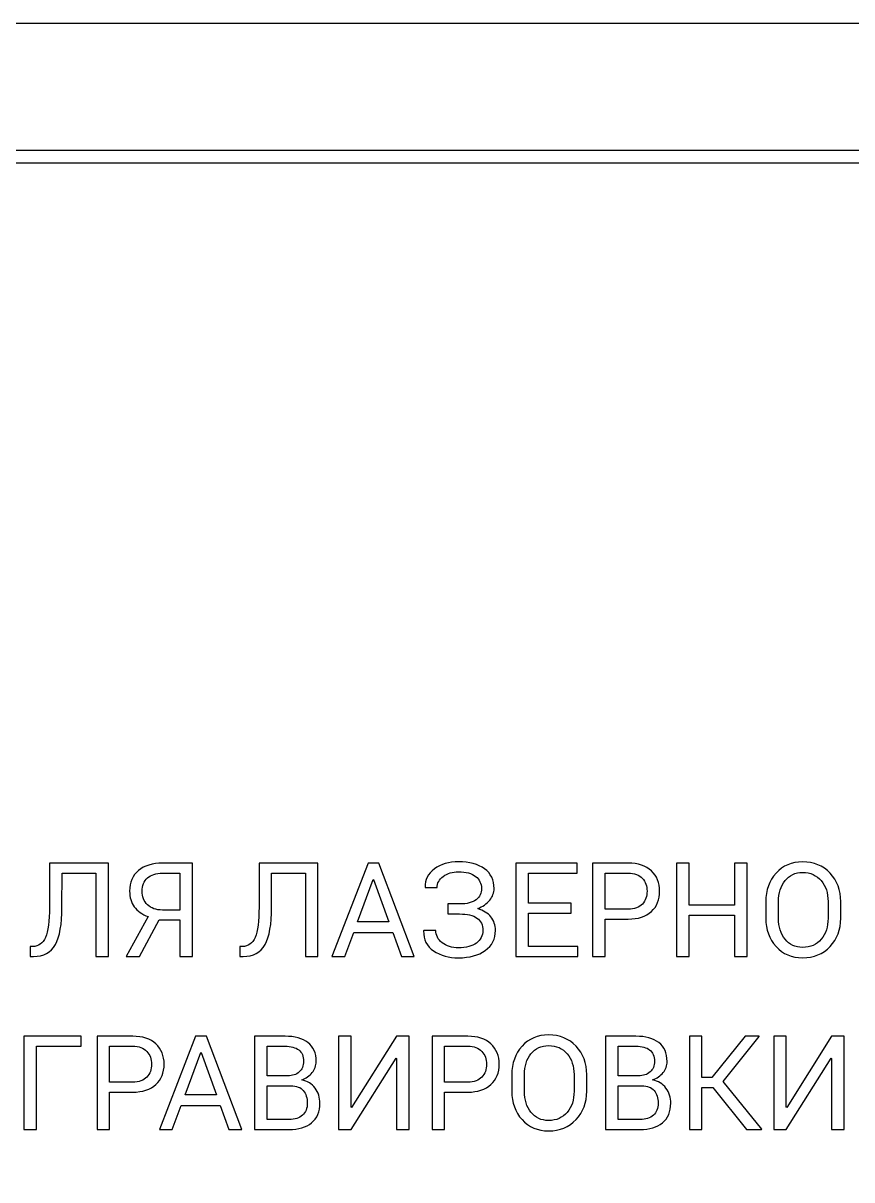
# Model space of a CAD drawing. Header units: centimetres. Extents: x -5.1 to 5.1, y -7 to 7.5.
# Drawn here: x -1.138 to 1.181, y 4.299 to 7.535 of the extents above; entities that cross this region are included whole.
import ezdxf

# ---------------------------------------------------------------- set-up
doc = ezdxf.new("R2010")
doc.units = ezdxf.units.CM
doc.header["$MEASUREMENT"] = 0
doc.layers.add('layer 1', color=7, linetype='Continuous')

msp = doc.modelspace()

# ---------------------------------------------------------------- linework, layer by layer
at = {"layer": 'layer 1', "color": 7}
msp.add_open_spline([(-5.12596, -6.96446), (-5.12596, -6.96446), (5.12594, -6.96446), (5.12594, -6.96446), (5.12594, -6.96446), (5.12594, -6.96446), (5.12594, 7.53467), (5.12594, 7.53467), (5.12594, 7.53467), (5.12594, 7.53467), (-5.12596, 7.53467), (-5.12596, 7.53467), (-5.12596, 7.53467), (-5.12596, 7.53467), (-5.12596, -6.96446), (-5.12596, -6.96446)], degree=3, knots=[0, 0, 0, 0, 0.2, 0.2, 0.2, 0.2, 0.4, 0.4, 0.4, 0.4, 0.6, 0.6, 0.6, 0.6, 1, 1, 1, 1], dxfattribs=at)
at = {"layer": 'layer 1', "color": 17}
for points, knots in [([(-1.52451, 7.1428), (-1.52451, 7.1428), (1.73854, 7.1428), (1.73854, 7.1428), (1.73854, 7.1428), (1.73738, 7.155), (1.73713, 7.16721), (1.73759, 7.17941), (1.73759, 7.17941), (1.73759, 7.17941), (-1.51058, 7.17941), (-1.51058, 7.17941), (-1.51058, 7.17941), (-1.51428, 7.16682), (-1.5189, 7.15458), (-1.52451, 7.1428)], [0, 0, 0, 0, 0.2, 0.2, 0.2, 0.2, 0.4, 0.4, 0.4, 0.4, 0.6, 0.6, 0.6, 0.6, 1, 1, 1, 1]), ([(-0.89969, 5.18517), (-0.89969, 5.18517), (-0.89969, 4.92421), (-0.89969, 4.92421), (-0.89969, 4.92421), (-0.89969, 4.92421), (-0.93498, 4.92421), (-0.93498, 4.92421), (-0.93498, 4.92421), (-0.93498, 4.92421), (-0.93498, 5.15727), (-0.93498, 5.15727), (-0.93498, 5.15727), (-0.93498, 5.15727), (-1.02931, 5.15727), (-1.02931, 5.15727), (-1.02931, 5.15727), (-1.02931, 5.15727), (-1.02943, 5.06215), (-1.02943, 5.06215), (-1.02943, 5.06215), (-1.02943, 5.01438), (-1.03561, 4.97945), (-1.04791, 4.95737), (-1.04791, 4.95737), (-1.0602, 4.93528), (-1.08063, 4.92421), (-1.1092, 4.92421), (-1.1092, 4.92421), (-1.1092, 4.92421), (-1.11868, 4.92421), (-1.11868, 4.92421), (-1.11868, 4.92421), (-1.11868, 4.92421), (-1.11868, 4.9521), (-1.11868, 4.9521), (-1.11868, 4.9521), (-1.11868, 4.9521), (-1.11134, 4.9521), (-1.11134, 4.9521), (-1.11134, 4.9521), (-1.09489, 4.9521), (-1.08296, 4.96061), (-1.07568, 4.97761), (-1.07568, 4.97761), (-1.0684, 4.99462), (-1.06473, 5.02288), (-1.06461, 5.0624), (-1.06461, 5.0624), (-1.06461, 5.0624), (-1.06442, 5.18517), (-1.06442, 5.18517), (-1.06442, 5.18517), (-1.06442, 5.18517), (-0.89969, 5.18517), (-0.89969, 5.18517)], [0, 0, 0, 0, 0.0666667, 0.0666667, 0.0666667, 0.0666667, 0.1333333, 0.1333333, 0.1333333, 0.1333333, 0.2, 0.2, 0.2, 0.2, 0.2666667, 0.2666667, 0.2666667, 0.2666667, 0.3333333, 0.3333333, 0.3333333, 0.3333333, 0.4, 0.4, 0.4, 0.4, 0.4666667, 0.4666667, 0.4666667, 0.4666667, 0.5333333, 0.5333333, 0.5333333, 0.5333333, 0.6, 0.6, 0.6, 0.6, 0.6666667, 0.6666667, 0.6666667, 0.6666667, 0.7333333, 0.7333333, 0.7333333, 0.7333333, 0.8, 0.8, 0.8, 0.8, 0.8666667, 0.8666667, 0.8666667, 0.8666667, 1, 1, 1, 1]), ([(-0.81227, 4.92421), (-0.81227, 4.92421), (-0.84971, 4.92421), (-0.84971, 4.92421), (-0.84971, 4.92421), (-0.84971, 4.92421), (-0.7886, 5.03573), (-0.7886, 5.03573), (-0.7886, 5.03573), (-0.80542, 5.04215), (-0.81827, 5.05139), (-0.82702, 5.06331), (-0.82702, 5.06331), (-0.83582, 5.07524), (-0.84023, 5.08974), (-0.84023, 5.10669), (-0.84023, 5.10669), (-0.84023, 5.13152), (-0.83197, 5.15085), (-0.81558, 5.16455), (-0.81558, 5.16455), (-0.79912, 5.17832), (-0.77655, 5.18517), (-0.74774, 5.18517), (-0.74774, 5.18517), (-0.74774, 5.18517), (-0.66424, 5.18517), (-0.66424, 5.18517), (-0.66424, 5.18517), (-0.66424, 5.18517), (-0.66424, 4.92421), (-0.66424, 4.92421), (-0.66424, 4.92421), (-0.66424, 4.92421), (-0.69953, 4.92421), (-0.69953, 4.92421), (-0.69953, 4.92421), (-0.69953, 4.92421), (-0.69953, 5.02624), (-0.69953, 5.02624), (-0.69953, 5.02624), (-0.69953, 5.02624), (-0.75795, 5.02624), (-0.75795, 5.02624), (-0.75795, 5.02624), (-0.75795, 5.02624), (-0.81227, 4.92421), (-0.81227, 4.92421)], [0, 0, 0, 0, 0.0769231, 0.0769231, 0.0769231, 0.0769231, 0.1538462, 0.1538462, 0.1538462, 0.1538462, 0.2307692, 0.2307692, 0.2307692, 0.2307692, 0.3076923, 0.3076923, 0.3076923, 0.3076923, 0.3846154, 0.3846154, 0.3846154, 0.3846154, 0.4615385, 0.4615385, 0.4615385, 0.4615385, 0.5384615, 0.5384615, 0.5384615, 0.5384615, 0.6153846, 0.6153846, 0.6153846, 0.6153846, 0.6923077, 0.6923077, 0.6923077, 0.6923077, 0.7692308, 0.7692308, 0.7692308, 0.7692308, 0.8461538, 0.8461538, 0.8461538, 0.8461538, 1, 1, 1, 1]), ([(-0.31311, 5.18517), (-0.31311, 5.18517), (-0.31311, 4.92421), (-0.31311, 4.92421), (-0.31311, 4.92421), (-0.31311, 4.92421), (-0.3484, 4.92421), (-0.3484, 4.92421), (-0.3484, 4.92421), (-0.3484, 4.92421), (-0.3484, 5.15727), (-0.3484, 5.15727), (-0.3484, 5.15727), (-0.3484, 5.15727), (-0.44273, 5.15727), (-0.44273, 5.15727), (-0.44273, 5.15727), (-0.44273, 5.15727), (-0.44285, 5.06215), (-0.44285, 5.06215), (-0.44285, 5.06215), (-0.44285, 5.01438), (-0.44903, 4.97945), (-0.46133, 4.95737), (-0.46133, 4.95737), (-0.47362, 4.93528), (-0.49405, 4.92421), (-0.52262, 4.92421), (-0.52262, 4.92421), (-0.52262, 4.92421), (-0.5321, 4.92421), (-0.5321, 4.92421), (-0.5321, 4.92421), (-0.5321, 4.92421), (-0.5321, 4.9521), (-0.5321, 4.9521), (-0.5321, 4.9521), (-0.5321, 4.9521), (-0.52476, 4.9521), (-0.52476, 4.9521), (-0.52476, 4.9521), (-0.50831, 4.9521), (-0.49638, 4.96061), (-0.4891, 4.97761), (-0.4891, 4.97761), (-0.48182, 4.99462), (-0.47815, 5.02288), (-0.47803, 5.0624), (-0.47803, 5.0624), (-0.47803, 5.0624), (-0.47784, 5.18517), (-0.47784, 5.18517), (-0.47784, 5.18517), (-0.47784, 5.18517), (-0.31311, 5.18517), (-0.31311, 5.18517)], [0, 0, 0, 0, 0.0666667, 0.0666667, 0.0666667, 0.0666667, 0.1333333, 0.1333333, 0.1333333, 0.1333333, 0.2, 0.2, 0.2, 0.2, 0.2666667, 0.2666667, 0.2666667, 0.2666667, 0.3333333, 0.3333333, 0.3333333, 0.3333333, 0.4, 0.4, 0.4, 0.4, 0.4666667, 0.4666667, 0.4666667, 0.4666667, 0.5333333, 0.5333333, 0.5333333, 0.5333333, 0.6, 0.6, 0.6, 0.6, 0.6666667, 0.6666667, 0.6666667, 0.6666667, 0.7333333, 0.7333333, 0.7333333, 0.7333333, 0.8, 0.8, 0.8, 0.8, 0.8666667, 0.8666667, 0.8666667, 0.8666667, 1, 1, 1, 1]), ([(-0.10396, 4.99138), (-0.10396, 4.99138), (-0.21328, 4.99138), (-0.21328, 4.99138), (-0.21328, 4.99138), (-0.21328, 4.99138), (-0.23805, 4.92421), (-0.23805, 4.92421), (-0.23805, 4.92421), (-0.23805, 4.92421), (-0.27402, 4.92421), (-0.27402, 4.92421), (-0.27402, 4.92421), (-0.27402, 4.92421), (-0.17315, 5.18517), (-0.17315, 5.18517), (-0.17315, 5.18517), (-0.17315, 5.18517), (-0.14287, 5.18517), (-0.14287, 5.18517), (-0.14287, 5.18517), (-0.14287, 5.18517), (-0.04359, 4.92421), (-0.04359, 4.92421), (-0.04359, 4.92421), (-0.04359, 4.92421), (-0.07962, 4.92421), (-0.07962, 4.92421), (-0.07962, 4.92421), (-0.07962, 4.92421), (-0.10396, 4.99138), (-0.10396, 4.99138)], [0, 0, 0, 0, 0.1111111, 0.1111111, 0.1111111, 0.1111111, 0.2222222, 0.2222222, 0.2222222, 0.2222222, 0.3333333, 0.3333333, 0.3333333, 0.3333333, 0.4444444, 0.4444444, 0.4444444, 0.4444444, 0.5555556, 0.5555556, 0.5555556, 0.5555556, 0.6666667, 0.6666667, 0.6666667, 0.6666667, 0.7777778, 0.7777778, 0.7777778, 0.7777778, 1, 1, 1, 1]), ([(0.17957, 5.11445), (0.17957, 5.10234), (0.17547, 5.09133), (0.16739, 5.08136), (0.16739, 5.08136), (0.15926, 5.07139), (0.148, 5.06356), (0.13369, 5.05799), (0.13369, 5.05799), (0.14984, 5.05298), (0.16213, 5.04527), (0.1707, 5.03487), (0.1707, 5.03487), (0.17926, 5.02453), (0.18348, 5.01187), (0.18348, 4.99694), (0.18348, 4.99694), (0.18348, 4.97296), (0.174, 4.95425), (0.15491, 4.94079), (0.15491, 4.94079), (0.13589, 4.92727), (0.11093, 4.92054), (0.0801, 4.92054), (0.0801, 4.92054), (0.05312, 4.92054), (0.02994, 4.92696), (0.01055, 4.93987), (0.01055, 4.93987), (-0.00878, 4.95272), (-0.0182, 4.97143), (-0.01759, 4.9959), (-0.01759, 4.9959), (-0.01759, 4.9959), (-0.01722, 4.997), (-0.01722, 4.997), (-0.01722, 4.997), (-0.01722, 4.997), (0.01648, 4.997), (0.01648, 4.997), (0.01648, 4.997), (0.01648, 4.98336), (0.02242, 4.97186), (0.03422, 4.9625), (0.03422, 4.9625), (0.04603, 4.95314), (0.06132, 4.94843), (0.0801, 4.94843), (0.0801, 4.94843), (0.10139, 4.94843), (0.11803, 4.95284), (0.13008, 4.96171), (0.13008, 4.96171), (0.14219, 4.97058), (0.14818, 4.98214), (0.14818, 4.99639), (0.14818, 4.99639), (0.14818, 5.01224), (0.14268, 5.02398), (0.13173, 5.03163), (0.13173, 5.03163), (0.12072, 5.03927), (0.10445, 5.04313), (0.08298, 5.04313), (0.08298, 5.04313), (0.08298, 5.04313), (0.05019, 5.04313), (0.05019, 5.04313), (0.05019, 5.04313), (0.05019, 5.04313), (0.05019, 5.07102), (0.05019, 5.07102), (0.05019, 5.07102), (0.05019, 5.07102), (0.08298, 5.07102), (0.08298, 5.07102), (0.08298, 5.07102), (0.10377, 5.07102), (0.11919, 5.07494), (0.12922, 5.08283), (0.12922, 5.08283), (0.13925, 5.09072), (0.14427, 5.10149), (0.14427, 5.11507), (0.14427, 5.11507), (0.14427, 5.12846), (0.13882, 5.13947), (0.12806, 5.14804), (0.12806, 5.14804), (0.11723, 5.15666), (0.10127, 5.16094), (0.0801, 5.16094), (0.0801, 5.16094), (0.06328, 5.16094), (0.04909, 5.15672), (0.03752, 5.14822), (0.03752, 5.14822), (0.02602, 5.13972), (0.02021, 5.1292), (0.02021, 5.11666), (0.02021, 5.11666), (0.02021, 5.11666), (-0.01343, 5.11666), (-0.01343, 5.11666), (-0.01343, 5.11666), (-0.01343, 5.11666), (-0.01362, 5.11776), (-0.01362, 5.11776), (-0.01362, 5.11776), (-0.01435, 5.1388), (-0.0056, 5.15587), (0.01263, 5.16908), (0.01263, 5.16908), (0.03086, 5.18223), (0.05331, 5.18884), (0.0801, 5.18884), (0.0801, 5.18884), (0.11081, 5.18884), (0.13503, 5.18242), (0.15283, 5.16951), (0.15283, 5.16951), (0.17063, 5.1566), (0.17957, 5.13825), (0.17957, 5.11445)], [0, 0, 0, 0, 0.03125, 0.03125, 0.03125, 0.03125, 0.0625, 0.0625, 0.0625, 0.0625, 0.09375, 0.09375, 0.09375, 0.09375, 0.125, 0.125, 0.125, 0.125, 0.15625, 0.15625, 0.15625, 0.15625, 0.1875, 0.1875, 0.1875, 0.1875, 0.21875, 0.21875, 0.21875, 0.21875, 0.25, 0.25, 0.25, 0.25, 0.28125, 0.28125, 0.28125, 0.28125, 0.3125, 0.3125, 0.3125, 0.3125, 0.34375, 0.34375, 0.34375, 0.34375, 0.375, 0.375, 0.375, 0.375, 0.40625, 0.40625, 0.40625, 0.40625, 0.4375, 0.4375, 0.4375, 0.4375, 0.46875, 0.46875, 0.46875, 0.46875, 0.5, 0.5, 0.5, 0.5, 0.53125, 0.53125, 0.53125, 0.53125, 0.5625, 0.5625, 0.5625, 0.5625, 0.59375, 0.59375, 0.59375, 0.59375, 0.625, 0.625, 0.625, 0.625, 0.65625, 0.65625, 0.65625, 0.65625, 0.6875, 0.6875, 0.6875, 0.6875, 0.71875, 0.71875, 0.71875, 0.71875, 0.75, 0.75, 0.75, 0.75, 0.78125, 0.78125, 0.78125, 0.78125, 0.8125, 0.8125, 0.8125, 0.8125, 0.84375, 0.84375, 0.84375, 0.84375, 0.875, 0.875, 0.875, 0.875, 0.90625, 0.90625, 0.90625, 0.90625, 0.9375, 0.9375, 0.9375, 0.9375, 1, 1, 1, 1]), ([(0.39537, 5.04496), (0.39537, 5.04496), (0.27578, 5.04496), (0.27578, 5.04496), (0.27578, 5.04496), (0.27578, 5.04496), (0.27578, 4.9521), (0.27578, 4.9521), (0.27578, 4.9521), (0.27578, 4.9521), (0.4136, 4.9521), (0.4136, 4.9521), (0.4136, 4.9521), (0.4136, 4.9521), (0.4136, 4.92421), (0.4136, 4.92421), (0.4136, 4.92421), (0.4136, 4.92421), (0.24049, 4.92421), (0.24049, 4.92421), (0.24049, 4.92421), (0.24049, 4.92421), (0.24049, 5.18517), (0.24049, 5.18517), (0.24049, 5.18517), (0.24049, 5.18517), (0.41165, 5.18517), (0.41165, 5.18517), (0.41165, 5.18517), (0.41165, 5.18517), (0.41165, 5.15727), (0.41165, 5.15727), (0.41165, 5.15727), (0.41165, 5.15727), (0.27578, 5.15727), (0.27578, 5.15727), (0.27578, 5.15727), (0.27578, 5.15727), (0.27578, 5.07286), (0.27578, 5.07286), (0.27578, 5.07286), (0.27578, 5.07286), (0.39537, 5.07286), (0.39537, 5.07286), (0.39537, 5.07286), (0.39537, 5.07286), (0.39537, 5.04496), (0.39537, 5.04496)], [0, 0, 0, 0, 0.0769231, 0.0769231, 0.0769231, 0.0769231, 0.1538462, 0.1538462, 0.1538462, 0.1538462, 0.2307692, 0.2307692, 0.2307692, 0.2307692, 0.3076923, 0.3076923, 0.3076923, 0.3076923, 0.3846154, 0.3846154, 0.3846154, 0.3846154, 0.4615385, 0.4615385, 0.4615385, 0.4615385, 0.5384615, 0.5384615, 0.5384615, 0.5384615, 0.6153846, 0.6153846, 0.6153846, 0.6153846, 0.6923077, 0.6923077, 0.6923077, 0.6923077, 0.7692308, 0.7692308, 0.7692308, 0.7692308, 0.8461538, 0.8461538, 0.8461538, 0.8461538, 1, 1, 1, 1]), ([(0.49031, 5.02881), (0.49031, 5.02881), (0.49031, 4.92421), (0.49031, 4.92421), (0.49031, 4.92421), (0.49031, 4.92421), (0.45502, 4.92421), (0.45502, 4.92421), (0.45502, 4.92421), (0.45502, 4.92421), (0.45502, 5.18517), (0.45502, 5.18517), (0.45502, 5.18517), (0.45502, 5.18517), (0.55485, 5.18517), (0.55485, 5.18517), (0.55485, 5.18517), (0.58268, 5.18517), (0.60434, 5.17801), (0.61975, 5.16364), (0.61975, 5.16364), (0.63517, 5.14932), (0.64288, 5.13042), (0.64288, 5.10699), (0.64288, 5.10699), (0.64288, 5.0832), (0.63517, 5.06423), (0.61975, 5.05004), (0.61975, 5.05004), (0.60434, 5.03591), (0.58268, 5.02881), (0.55485, 5.02881), (0.55485, 5.02881), (0.55485, 5.02881), (0.49031, 5.02881), (0.49031, 5.02881)], [0, 0, 0, 0, 0.1, 0.1, 0.1, 0.1, 0.2, 0.2, 0.2, 0.2, 0.3, 0.3, 0.3, 0.3, 0.4, 0.4, 0.4, 0.4, 0.5, 0.5, 0.5, 0.5, 0.6, 0.6, 0.6, 0.6, 0.7, 0.7, 0.7, 0.7, 0.8, 0.8, 0.8, 0.8, 1, 1, 1, 1]), ([(0.8875, 4.92421), (0.8875, 4.92421), (0.8522, 4.92421), (0.8522, 4.92421), (0.8522, 4.92421), (0.8522, 4.92421), (0.8522, 5.03946), (0.8522, 5.03946), (0.8522, 5.03946), (0.8522, 5.03946), (0.72545, 5.03946), (0.72545, 5.03946), (0.72545, 5.03946), (0.72545, 5.03946), (0.72545, 4.92421), (0.72545, 4.92421), (0.72545, 4.92421), (0.72545, 4.92421), (0.69016, 4.92421), (0.69016, 4.92421), (0.69016, 4.92421), (0.69016, 4.92421), (0.69016, 5.18517), (0.69016, 5.18517), (0.69016, 5.18517), (0.69016, 5.18517), (0.72545, 5.18517), (0.72545, 5.18517), (0.72545, 5.18517), (0.72545, 5.18517), (0.72545, 5.06735), (0.72545, 5.06735), (0.72545, 5.06735), (0.72545, 5.06735), (0.8522, 5.06735), (0.8522, 5.06735), (0.8522, 5.06735), (0.8522, 5.06735), (0.8522, 5.18517), (0.8522, 5.18517), (0.8522, 5.18517), (0.8522, 5.18517), (0.8875, 5.18517), (0.8875, 5.18517), (0.8875, 5.18517), (0.8875, 5.18517), (0.8875, 4.92421), (0.8875, 4.92421)], [0, 0, 0, 0, 0.0769231, 0.0769231, 0.0769231, 0.0769231, 0.1538462, 0.1538462, 0.1538462, 0.1538462, 0.2307692, 0.2307692, 0.2307692, 0.2307692, 0.3076923, 0.3076923, 0.3076923, 0.3076923, 0.3846154, 0.3846154, 0.3846154, 0.3846154, 0.4615385, 0.4615385, 0.4615385, 0.4615385, 0.5384615, 0.5384615, 0.5384615, 0.5384615, 0.6153846, 0.6153846, 0.6153846, 0.6153846, 0.6923077, 0.6923077, 0.6923077, 0.6923077, 0.7692308, 0.7692308, 0.7692308, 0.7692308, 0.8461538, 0.8461538, 0.8461538, 0.8461538, 1, 1, 1, 1]), ([(1.14949, 5.03138), (1.14949, 4.99951), (1.13958, 4.97309), (1.11982, 4.95204), (1.11982, 4.95204), (1.10006, 4.93106), (1.07437, 4.92054), (1.04287, 4.92054), (1.04287, 4.92054), (1.01241, 4.92054), (0.98763, 4.93106), (0.96854, 4.95204), (0.96854, 4.95204), (0.94952, 4.97309), (0.93998, 4.99951), (0.93998, 5.03138), (0.93998, 5.03138), (0.93998, 5.03138), (0.93998, 5.07781), (0.93998, 5.07781), (0.93998, 5.07781), (0.93998, 5.10956), (0.94952, 5.13599), (0.96854, 5.15715), (0.96854, 5.15715), (0.98763, 5.17826), (1.01241, 5.18884), (1.04287, 5.18884), (1.04287, 5.18884), (1.07437, 5.18884), (1.10006, 5.17832), (1.11982, 5.15721), (1.11982, 5.15721), (1.13958, 5.13617), (1.14949, 5.10968), (1.14949, 5.07781), (1.14949, 5.07781), (1.14949, 5.07781), (1.14949, 5.03138), (1.14949, 5.03138)], [0, 0, 0, 0, 0.0909091, 0.0909091, 0.0909091, 0.0909091, 0.1818182, 0.1818182, 0.1818182, 0.1818182, 0.2727273, 0.2727273, 0.2727273, 0.2727273, 0.3636364, 0.3636364, 0.3636364, 0.3636364, 0.4545455, 0.4545455, 0.4545455, 0.4545455, 0.5454545, 0.5454545, 0.5454545, 0.5454545, 0.6363636, 0.6363636, 0.6363636, 0.6363636, 0.7272727, 0.7272727, 0.7272727, 0.7272727, 0.8181818, 0.8181818, 0.8181818, 0.8181818, 1, 1, 1, 1]), ([(-0.69953, 5.15727), (-0.69953, 5.15727), (-0.74774, 5.15727), (-0.74774, 5.15727), (-0.74774, 5.15727), (-0.76639, 5.15727), (-0.78059, 5.15281), (-0.79031, 5.14382), (-0.79031, 5.14382), (-0.80004, 5.13489), (-0.80493, 5.12259), (-0.80493, 5.10699), (-0.80493, 5.10699), (-0.80493, 5.09133), (-0.79998, 5.07861), (-0.79019, 5.06882), (-0.79019, 5.06882), (-0.7804, 5.05903), (-0.76639, 5.05414), (-0.7481, 5.05414), (-0.7481, 5.05414), (-0.7481, 5.05414), (-0.69953, 5.05414), (-0.69953, 5.05414), (-0.69953, 5.05414), (-0.69953, 5.05414), (-0.69953, 5.15727), (-0.69953, 5.15727)], [0, 0, 0, 0, 0.125, 0.125, 0.125, 0.125, 0.25, 0.25, 0.25, 0.25, 0.375, 0.375, 0.375, 0.375, 0.5, 0.5, 0.5, 0.5, 0.625, 0.625, 0.625, 0.625, 0.75, 0.75, 0.75, 0.75, 1, 1, 1, 1]), ([(0.49031, 5.05671), (0.49031, 5.05671), (0.55485, 5.05671), (0.55485, 5.05671), (0.55485, 5.05671), (0.57253, 5.05671), (0.58574, 5.06142), (0.59449, 5.0709), (0.59449, 5.0709), (0.60318, 5.08038), (0.60758, 5.09231), (0.60758, 5.10675), (0.60758, 5.10675), (0.60758, 5.12112), (0.60318, 5.13317), (0.59437, 5.14278), (0.59437, 5.14278), (0.58562, 5.15244), (0.57241, 5.15727), (0.55485, 5.15727), (0.55485, 5.15727), (0.55485, 5.15727), (0.49031, 5.15727), (0.49031, 5.15727), (0.49031, 5.15727), (0.49031, 5.15727), (0.49031, 5.05671), (0.49031, 5.05671)], [0, 0, 0, 0, 0.125, 0.125, 0.125, 0.125, 0.25, 0.25, 0.25, 0.25, 0.375, 0.375, 0.375, 0.375, 0.5, 0.5, 0.5, 0.5, 0.625, 0.625, 0.625, 0.625, 0.75, 0.75, 0.75, 0.75, 1, 1, 1, 1]), ([(1.11419, 5.07775), (1.11419, 5.10155), (1.10771, 5.12106), (1.0948, 5.13629), (1.0948, 5.13629), (1.0819, 5.15152), (1.06458, 5.15911), (1.04287, 5.15911), (1.04287, 5.15911), (1.02231, 5.15911), (1.00592, 5.15152), (0.99369, 5.13629), (0.99369, 5.13629), (0.98139, 5.12106), (0.97527, 5.10155), (0.97527, 5.07775), (0.97527, 5.07775), (0.97527, 5.07775), (0.97527, 5.0312), (0.97527, 5.0312), (0.97527, 5.0312), (0.97527, 5.00722), (0.98139, 4.98758), (0.99369, 4.97235), (0.99369, 4.97235), (1.00592, 4.95712), (1.02231, 4.94954), (1.04287, 4.94954), (1.04287, 4.94954), (1.06471, 4.94954), (1.08208, 4.95712), (1.09493, 4.97229), (1.09493, 4.97229), (1.10777, 4.98746), (1.11419, 5.0071), (1.11419, 5.0312), (1.11419, 5.0312), (1.11419, 5.0312), (1.11419, 5.07775), (1.11419, 5.07775)], [0, 0, 0, 0, 0.0909091, 0.0909091, 0.0909091, 0.0909091, 0.1818182, 0.1818182, 0.1818182, 0.1818182, 0.2727273, 0.2727273, 0.2727273, 0.2727273, 0.3636364, 0.3636364, 0.3636364, 0.3636364, 0.4545455, 0.4545455, 0.4545455, 0.4545455, 0.5454545, 0.5454545, 0.5454545, 0.5454545, 0.6363636, 0.6363636, 0.6363636, 0.6363636, 0.7272727, 0.7272727, 0.7272727, 0.7272727, 0.8181818, 0.8181818, 0.8181818, 0.8181818, 1, 1, 1, 1]), ([(-0.20239, 5.02111), (-0.20239, 5.02111), (-0.11455, 5.02111), (-0.11455, 5.02111), (-0.11455, 5.02111), (-0.11455, 5.02111), (-0.15755, 5.13984), (-0.15755, 5.13984), (-0.15755, 5.13984), (-0.15755, 5.13984), (-0.15865, 5.13984), (-0.15865, 5.13984), (-0.15865, 5.13984), (-0.15865, 5.13984), (-0.20239, 5.02111), (-0.20239, 5.02111)], [0, 0, 0, 0, 0.2, 0.2, 0.2, 0.2, 0.4, 0.4, 0.4, 0.4, 0.6, 0.6, 0.6, 0.6, 1, 1, 1, 1]), ([(-0.97564, 4.67321), (-0.97564, 4.67321), (-1.10043, 4.67321), (-1.10043, 4.67321), (-1.10043, 4.67321), (-1.10043, 4.67321), (-1.10043, 4.44015), (-1.10043, 4.44015), (-1.10043, 4.44015), (-1.10043, 4.44015), (-1.13572, 4.44015), (-1.13572, 4.44015), (-1.13572, 4.44015), (-1.13572, 4.44015), (-1.13572, 4.70111), (-1.13572, 4.70111), (-1.13572, 4.70111), (-1.13572, 4.70111), (-0.97564, 4.70111), (-0.97564, 4.70111), (-0.97564, 4.70111), (-0.97564, 4.70111), (-0.97564, 4.67321), (-0.97564, 4.67321)], [0, 0, 0, 0, 0.1428571, 0.1428571, 0.1428571, 0.1428571, 0.2857143, 0.2857143, 0.2857143, 0.2857143, 0.4285714, 0.4285714, 0.4285714, 0.4285714, 0.5714286, 0.5714286, 0.5714286, 0.5714286, 0.7142857, 0.7142857, 0.7142857, 0.7142857, 1, 1, 1, 1]), ([(-0.89612, 4.54475), (-0.89612, 4.54475), (-0.89612, 4.44015), (-0.89612, 4.44015), (-0.89612, 4.44015), (-0.89612, 4.44015), (-0.93141, 4.44015), (-0.93141, 4.44015), (-0.93141, 4.44015), (-0.93141, 4.44015), (-0.93141, 4.70111), (-0.93141, 4.70111), (-0.93141, 4.70111), (-0.93141, 4.70111), (-0.83158, 4.70111), (-0.83158, 4.70111), (-0.83158, 4.70111), (-0.80375, 4.70111), (-0.78209, 4.69395), (-0.76668, 4.67958), (-0.76668, 4.67958), (-0.75126, 4.66526), (-0.74355, 4.64636), (-0.74355, 4.62293), (-0.74355, 4.62293), (-0.74355, 4.59914), (-0.75126, 4.58017), (-0.76668, 4.56598), (-0.76668, 4.56598), (-0.78209, 4.55185), (-0.80375, 4.54475), (-0.83158, 4.54475), (-0.83158, 4.54475), (-0.83158, 4.54475), (-0.89612, 4.54475), (-0.89612, 4.54475)], [0, 0, 0, 0, 0.1, 0.1, 0.1, 0.1, 0.2, 0.2, 0.2, 0.2, 0.3, 0.3, 0.3, 0.3, 0.4, 0.4, 0.4, 0.4, 0.5, 0.5, 0.5, 0.5, 0.6, 0.6, 0.6, 0.6, 0.7, 0.7, 0.7, 0.7, 0.8, 0.8, 0.8, 0.8, 1, 1, 1, 1]), ([(-0.58658, 4.50732), (-0.58658, 4.50732), (-0.6959, 4.50732), (-0.6959, 4.50732), (-0.6959, 4.50732), (-0.6959, 4.50732), (-0.72067, 4.44015), (-0.72067, 4.44015), (-0.72067, 4.44015), (-0.72067, 4.44015), (-0.75664, 4.44015), (-0.75664, 4.44015), (-0.75664, 4.44015), (-0.75664, 4.44015), (-0.65577, 4.70111), (-0.65577, 4.70111), (-0.65577, 4.70111), (-0.65577, 4.70111), (-0.62549, 4.70111), (-0.62549, 4.70111), (-0.62549, 4.70111), (-0.62549, 4.70111), (-0.52621, 4.44015), (-0.52621, 4.44015), (-0.52621, 4.44015), (-0.52621, 4.44015), (-0.56224, 4.44015), (-0.56224, 4.44015), (-0.56224, 4.44015), (-0.56224, 4.44015), (-0.58658, 4.50732), (-0.58658, 4.50732)], [0, 0, 0, 0, 0.1111111, 0.1111111, 0.1111111, 0.1111111, 0.2222222, 0.2222222, 0.2222222, 0.2222222, 0.3333333, 0.3333333, 0.3333333, 0.3333333, 0.4444444, 0.4444444, 0.4444444, 0.4444444, 0.5555556, 0.5555556, 0.5555556, 0.5555556, 0.6666667, 0.6666667, 0.6666667, 0.6666667, 0.7777778, 0.7777778, 0.7777778, 0.7777778, 1, 1, 1, 1]), ([(-0.49036, 4.44015), (-0.49036, 4.44015), (-0.49036, 4.70111), (-0.49036, 4.70111), (-0.49036, 4.70111), (-0.49036, 4.70111), (-0.40521, 4.70111), (-0.40521, 4.70111), (-0.40521, 4.70111), (-0.37799, 4.70111), (-0.35664, 4.69524), (-0.34123, 4.68343), (-0.34123, 4.68343), (-0.32581, 4.67168), (-0.3181, 4.65401), (-0.3181, 4.63052), (-0.3181, 4.63052), (-0.3181, 4.61889), (-0.32183, 4.60856), (-0.32924, 4.59938), (-0.32924, 4.59938), (-0.33664, 4.59027), (-0.34636, 4.58348), (-0.35842, 4.57907), (-0.35842, 4.57907), (-0.34269, 4.57571), (-0.33028, 4.568), (-0.32122, 4.55595), (-0.32122, 4.55595), (-0.31223, 4.54384), (-0.3077, 4.52983), (-0.3077, 4.5138), (-0.3077, 4.5138), (-0.3077, 4.48994), (-0.31547, 4.47165), (-0.33095, 4.45905), (-0.33095, 4.45905), (-0.34643, 4.44645), (-0.36741, 4.44015), (-0.39389, 4.44015), (-0.39389, 4.44015), (-0.39389, 4.44015), (-0.49036, 4.44015), (-0.49036, 4.44015)], [0, 0, 0, 0, 0.0833333, 0.0833333, 0.0833333, 0.0833333, 0.1666667, 0.1666667, 0.1666667, 0.1666667, 0.25, 0.25, 0.25, 0.25, 0.3333333, 0.3333333, 0.3333333, 0.3333333, 0.4166667, 0.4166667, 0.4166667, 0.4166667, 0.5, 0.5, 0.5, 0.5, 0.5833333, 0.5833333, 0.5833333, 0.5833333, 0.6666667, 0.6666667, 0.6666667, 0.6666667, 0.75, 0.75, 0.75, 0.75, 0.8333333, 0.8333333, 0.8333333, 0.8333333, 1, 1, 1, 1]), ([(-0.09373, 4.70111), (-0.09373, 4.70111), (-0.05843, 4.70111), (-0.05843, 4.70111), (-0.05843, 4.70111), (-0.05843, 4.70111), (-0.05843, 4.44015), (-0.05843, 4.44015), (-0.05843, 4.44015), (-0.05843, 4.44015), (-0.09373, 4.44015), (-0.09373, 4.44015), (-0.09373, 4.44015), (-0.09373, 4.44015), (-0.09373, 4.63908), (-0.09373, 4.63908), (-0.09373, 4.63908), (-0.09373, 4.63908), (-0.09483, 4.63945), (-0.09483, 4.63945), (-0.09483, 4.63945), (-0.09483, 4.63945), (-0.22048, 4.44015), (-0.22048, 4.44015), (-0.22048, 4.44015), (-0.22048, 4.44015), (-0.25577, 4.44015), (-0.25577, 4.44015), (-0.25577, 4.44015), (-0.25577, 4.44015), (-0.25577, 4.70111), (-0.25577, 4.70111), (-0.25577, 4.70111), (-0.25577, 4.70111), (-0.22048, 4.70111), (-0.22048, 4.70111), (-0.22048, 4.70111), (-0.22048, 4.70111), (-0.22048, 4.50236), (-0.22048, 4.50236), (-0.22048, 4.50236), (-0.22048, 4.50236), (-0.21938, 4.50199), (-0.21938, 4.50199), (-0.21938, 4.50199), (-0.21938, 4.50199), (-0.09373, 4.70111), (-0.09373, 4.70111)], [0, 0, 0, 0, 0.0769231, 0.0769231, 0.0769231, 0.0769231, 0.1538462, 0.1538462, 0.1538462, 0.1538462, 0.2307692, 0.2307692, 0.2307692, 0.2307692, 0.3076923, 0.3076923, 0.3076923, 0.3076923, 0.3846154, 0.3846154, 0.3846154, 0.3846154, 0.4615385, 0.4615385, 0.4615385, 0.4615385, 0.5384615, 0.5384615, 0.5384615, 0.5384615, 0.6153846, 0.6153846, 0.6153846, 0.6153846, 0.6923077, 0.6923077, 0.6923077, 0.6923077, 0.7692308, 0.7692308, 0.7692308, 0.7692308, 0.8461538, 0.8461538, 0.8461538, 0.8461538, 1, 1, 1, 1]), ([(0.04133, 4.54475), (0.04133, 4.54475), (0.04133, 4.44015), (0.04133, 4.44015), (0.04133, 4.44015), (0.04133, 4.44015), (0.00604, 4.44015), (0.00604, 4.44015), (0.00604, 4.44015), (0.00604, 4.44015), (0.00604, 4.70111), (0.00604, 4.70111), (0.00604, 4.70111), (0.00604, 4.70111), (0.10587, 4.70111), (0.10587, 4.70111), (0.10587, 4.70111), (0.1337, 4.70111), (0.15536, 4.69395), (0.17077, 4.67958), (0.17077, 4.67958), (0.18619, 4.66526), (0.1939, 4.64636), (0.1939, 4.62293), (0.1939, 4.62293), (0.1939, 4.59914), (0.18619, 4.58017), (0.17077, 4.56598), (0.17077, 4.56598), (0.15536, 4.55185), (0.1337, 4.54475), (0.10587, 4.54475), (0.10587, 4.54475), (0.10587, 4.54475), (0.04133, 4.54475), (0.04133, 4.54475)], [0, 0, 0, 0, 0.1, 0.1, 0.1, 0.1, 0.2, 0.2, 0.2, 0.2, 0.3, 0.3, 0.3, 0.3, 0.4, 0.4, 0.4, 0.4, 0.5, 0.5, 0.5, 0.5, 0.6, 0.6, 0.6, 0.6, 0.7, 0.7, 0.7, 0.7, 0.8, 0.8, 0.8, 0.8, 1, 1, 1, 1]), ([(0.4387, 4.54732), (0.4387, 4.51545), (0.42879, 4.48903), (0.40903, 4.46798), (0.40903, 4.46798), (0.38927, 4.447), (0.36358, 4.43648), (0.33208, 4.43648), (0.33208, 4.43648), (0.30162, 4.43648), (0.27684, 4.447), (0.25775, 4.46798), (0.25775, 4.46798), (0.23873, 4.48903), (0.22919, 4.51545), (0.22919, 4.54732), (0.22919, 4.54732), (0.22919, 4.54732), (0.22919, 4.59375), (0.22919, 4.59375), (0.22919, 4.59375), (0.22919, 4.6255), (0.23873, 4.65193), (0.25775, 4.67309), (0.25775, 4.67309), (0.27684, 4.6942), (0.30162, 4.70478), (0.33208, 4.70478), (0.33208, 4.70478), (0.36358, 4.70478), (0.38927, 4.69426), (0.40903, 4.67315), (0.40903, 4.67315), (0.42879, 4.65211), (0.4387, 4.62562), (0.4387, 4.59375), (0.4387, 4.59375), (0.4387, 4.59375), (0.4387, 4.54732), (0.4387, 4.54732)], [0, 0, 0, 0, 0.0909091, 0.0909091, 0.0909091, 0.0909091, 0.1818182, 0.1818182, 0.1818182, 0.1818182, 0.2727273, 0.2727273, 0.2727273, 0.2727273, 0.3636364, 0.3636364, 0.3636364, 0.3636364, 0.4545455, 0.4545455, 0.4545455, 0.4545455, 0.5454545, 0.5454545, 0.5454545, 0.5454545, 0.6363636, 0.6363636, 0.6363636, 0.6363636, 0.7272727, 0.7272727, 0.7272727, 0.7272727, 0.8181818, 0.8181818, 0.8181818, 0.8181818, 1, 1, 1, 1]), ([(0.49137, 4.44015), (0.49137, 4.44015), (0.49137, 4.70111), (0.49137, 4.70111), (0.49137, 4.70111), (0.49137, 4.70111), (0.57652, 4.70111), (0.57652, 4.70111), (0.57652, 4.70111), (0.60374, 4.70111), (0.62509, 4.69524), (0.6405, 4.68343), (0.6405, 4.68343), (0.65592, 4.67168), (0.66363, 4.65401), (0.66363, 4.63052), (0.66363, 4.63052), (0.66363, 4.61889), (0.6599, 4.60856), (0.65249, 4.59938), (0.65249, 4.59938), (0.64509, 4.59027), (0.63537, 4.58348), (0.62331, 4.57907), (0.62331, 4.57907), (0.63904, 4.57571), (0.65145, 4.568), (0.66051, 4.55595), (0.66051, 4.55595), (0.6695, 4.54384), (0.67403, 4.52983), (0.67403, 4.5138), (0.67403, 4.5138), (0.67403, 4.48994), (0.66626, 4.47165), (0.65078, 4.45905), (0.65078, 4.45905), (0.6353, 4.44645), (0.61432, 4.44015), (0.58784, 4.44015), (0.58784, 4.44015), (0.58784, 4.44015), (0.49137, 4.44015), (0.49137, 4.44015)], [0, 0, 0, 0, 0.0833333, 0.0833333, 0.0833333, 0.0833333, 0.1666667, 0.1666667, 0.1666667, 0.1666667, 0.25, 0.25, 0.25, 0.25, 0.3333333, 0.3333333, 0.3333333, 0.3333333, 0.4166667, 0.4166667, 0.4166667, 0.4166667, 0.5, 0.5, 0.5, 0.5, 0.5833333, 0.5833333, 0.5833333, 0.5833333, 0.6666667, 0.6666667, 0.6666667, 0.6666667, 0.75, 0.75, 0.75, 0.75, 0.8333333, 0.8333333, 0.8333333, 0.8333333, 1, 1, 1, 1]), ([(0.79178, 4.5576), (0.79178, 4.5576), (0.76125, 4.5576), (0.76125, 4.5576), (0.76125, 4.5576), (0.76125, 4.5576), (0.76125, 4.44015), (0.76125, 4.44015), (0.76125, 4.44015), (0.76125, 4.44015), (0.72596, 4.44015), (0.72596, 4.44015), (0.72596, 4.44015), (0.72596, 4.44015), (0.72596, 4.70111), (0.72596, 4.70111), (0.72596, 4.70111), (0.72596, 4.70111), (0.76125, 4.70111), (0.76125, 4.70111), (0.76125, 4.70111), (0.76125, 4.70111), (0.76125, 4.58549), (0.76125, 4.58549), (0.76125, 4.58549), (0.76125, 4.58549), (0.78854, 4.58549), (0.78854, 4.58549), (0.78854, 4.58549), (0.78854, 4.58549), (0.88188, 4.70111), (0.88188, 4.70111), (0.88188, 4.70111), (0.88188, 4.70111), (0.92097, 4.70111), (0.92097, 4.70111), (0.92097, 4.70111), (0.92097, 4.70111), (0.92152, 4.70019), (0.92152, 4.70019), (0.92152, 4.70019), (0.92152, 4.70019), (0.82022, 4.57467), (0.82022, 4.57467), (0.82022, 4.57467), (0.82022, 4.57467), (0.92886, 4.44107), (0.92886, 4.44107), (0.92886, 4.44107), (0.92886, 4.44107), (0.92831, 4.44015), (0.92831, 4.44015), (0.92831, 4.44015), (0.92831, 4.44015), (0.88623, 4.44015), (0.88623, 4.44015), (0.88623, 4.44015), (0.88623, 4.44015), (0.79178, 4.5576), (0.79178, 4.5576)], [0, 0, 0, 0, 0.0625, 0.0625, 0.0625, 0.0625, 0.125, 0.125, 0.125, 0.125, 0.1875, 0.1875, 0.1875, 0.1875, 0.25, 0.25, 0.25, 0.25, 0.3125, 0.3125, 0.3125, 0.3125, 0.375, 0.375, 0.375, 0.375, 0.4375, 0.4375, 0.4375, 0.4375, 0.5, 0.5, 0.5, 0.5, 0.5625, 0.5625, 0.5625, 0.5625, 0.625, 0.625, 0.625, 0.625, 0.6875, 0.6875, 0.6875, 0.6875, 0.75, 0.75, 0.75, 0.75, 0.8125, 0.8125, 0.8125, 0.8125, 0.875, 0.875, 0.875, 0.875, 1, 1, 1, 1]), ([(1.124, 4.70111), (1.124, 4.70111), (1.1593, 4.70111), (1.1593, 4.70111), (1.1593, 4.70111), (1.1593, 4.70111), (1.1593, 4.44015), (1.1593, 4.44015), (1.1593, 4.44015), (1.1593, 4.44015), (1.124, 4.44015), (1.124, 4.44015), (1.124, 4.44015), (1.124, 4.44015), (1.124, 4.63908), (1.124, 4.63908), (1.124, 4.63908), (1.124, 4.63908), (1.1229, 4.63945), (1.1229, 4.63945), (1.1229, 4.63945), (1.1229, 4.63945), (0.99725, 4.44015), (0.99725, 4.44015), (0.99725, 4.44015), (0.99725, 4.44015), (0.96196, 4.44015), (0.96196, 4.44015), (0.96196, 4.44015), (0.96196, 4.44015), (0.96196, 4.70111), (0.96196, 4.70111), (0.96196, 4.70111), (0.96196, 4.70111), (0.99725, 4.70111), (0.99725, 4.70111), (0.99725, 4.70111), (0.99725, 4.70111), (0.99725, 4.50236), (0.99725, 4.50236), (0.99725, 4.50236), (0.99725, 4.50236), (0.99835, 4.50199), (0.99835, 4.50199), (0.99835, 4.50199), (0.99835, 4.50199), (1.124, 4.70111), (1.124, 4.70111)], [0, 0, 0, 0, 0.0769231, 0.0769231, 0.0769231, 0.0769231, 0.1538462, 0.1538462, 0.1538462, 0.1538462, 0.2307692, 0.2307692, 0.2307692, 0.2307692, 0.3076923, 0.3076923, 0.3076923, 0.3076923, 0.3846154, 0.3846154, 0.3846154, 0.3846154, 0.4615385, 0.4615385, 0.4615385, 0.4615385, 0.5384615, 0.5384615, 0.5384615, 0.5384615, 0.6153846, 0.6153846, 0.6153846, 0.6153846, 0.6923077, 0.6923077, 0.6923077, 0.6923077, 0.7692308, 0.7692308, 0.7692308, 0.7692308, 0.8461538, 0.8461538, 0.8461538, 0.8461538, 1, 1, 1, 1]), ([(-0.89612, 4.57265), (-0.89612, 4.57265), (-0.83158, 4.57265), (-0.83158, 4.57265), (-0.83158, 4.57265), (-0.8139, 4.57265), (-0.80069, 4.57736), (-0.79194, 4.58684), (-0.79194, 4.58684), (-0.78325, 4.59632), (-0.77885, 4.60825), (-0.77885, 4.62269), (-0.77885, 4.62269), (-0.77885, 4.63706), (-0.78325, 4.64911), (-0.79206, 4.65872), (-0.79206, 4.65872), (-0.80081, 4.66838), (-0.81402, 4.67321), (-0.83158, 4.67321), (-0.83158, 4.67321), (-0.83158, 4.67321), (-0.89612, 4.67321), (-0.89612, 4.67321), (-0.89612, 4.67321), (-0.89612, 4.67321), (-0.89612, 4.57265), (-0.89612, 4.57265)], [0, 0, 0, 0, 0.125, 0.125, 0.125, 0.125, 0.25, 0.25, 0.25, 0.25, 0.375, 0.375, 0.375, 0.375, 0.5, 0.5, 0.5, 0.5, 0.625, 0.625, 0.625, 0.625, 0.75, 0.75, 0.75, 0.75, 1, 1, 1, 1]), ([(-0.45507, 4.59027), (-0.45507, 4.59027), (-0.39787, 4.59027), (-0.39787, 4.59027), (-0.39787, 4.59027), (-0.38472, 4.59027), (-0.37401, 4.59387), (-0.36576, 4.60109), (-0.36576, 4.60109), (-0.35756, 4.60831), (-0.3534, 4.61834), (-0.3534, 4.63119), (-0.3534, 4.63119), (-0.3534, 4.64526), (-0.35786, 4.65578), (-0.3668, 4.66275), (-0.3668, 4.66275), (-0.37567, 4.66973), (-0.38851, 4.67321), (-0.40521, 4.67321), (-0.40521, 4.67321), (-0.40521, 4.67321), (-0.45507, 4.67321), (-0.45507, 4.67321), (-0.45507, 4.67321), (-0.45507, 4.67321), (-0.45507, 4.59027), (-0.45507, 4.59027)], [0, 0, 0, 0, 0.125, 0.125, 0.125, 0.125, 0.25, 0.25, 0.25, 0.25, 0.375, 0.375, 0.375, 0.375, 0.5, 0.5, 0.5, 0.5, 0.625, 0.625, 0.625, 0.625, 0.75, 0.75, 0.75, 0.75, 1, 1, 1, 1]), ([(0.04133, 4.57265), (0.04133, 4.57265), (0.10587, 4.57265), (0.10587, 4.57265), (0.10587, 4.57265), (0.12355, 4.57265), (0.13676, 4.57736), (0.14551, 4.58684), (0.14551, 4.58684), (0.1542, 4.59632), (0.1586, 4.60825), (0.1586, 4.62269), (0.1586, 4.62269), (0.1586, 4.63706), (0.1542, 4.64911), (0.14539, 4.65872), (0.14539, 4.65872), (0.13664, 4.66838), (0.12343, 4.67321), (0.10587, 4.67321), (0.10587, 4.67321), (0.10587, 4.67321), (0.04133, 4.67321), (0.04133, 4.67321), (0.04133, 4.67321), (0.04133, 4.67321), (0.04133, 4.57265), (0.04133, 4.57265)], [0, 0, 0, 0, 0.125, 0.125, 0.125, 0.125, 0.25, 0.25, 0.25, 0.25, 0.375, 0.375, 0.375, 0.375, 0.5, 0.5, 0.5, 0.5, 0.625, 0.625, 0.625, 0.625, 0.75, 0.75, 0.75, 0.75, 1, 1, 1, 1]), ([(0.4034, 4.59369), (0.4034, 4.61749), (0.39692, 4.637), (0.38401, 4.65223), (0.38401, 4.65223), (0.37111, 4.66746), (0.35379, 4.67505), (0.33208, 4.67505), (0.33208, 4.67505), (0.31152, 4.67505), (0.29513, 4.66746), (0.2829, 4.65223), (0.2829, 4.65223), (0.2706, 4.637), (0.26448, 4.61749), (0.26448, 4.59369), (0.26448, 4.59369), (0.26448, 4.59369), (0.26448, 4.54714), (0.26448, 4.54714), (0.26448, 4.54714), (0.26448, 4.52316), (0.2706, 4.50352), (0.2829, 4.48829), (0.2829, 4.48829), (0.29513, 4.47306), (0.31152, 4.46548), (0.33208, 4.46548), (0.33208, 4.46548), (0.35392, 4.46548), (0.37129, 4.47306), (0.38414, 4.48823), (0.38414, 4.48823), (0.39698, 4.5034), (0.4034, 4.52304), (0.4034, 4.54714), (0.4034, 4.54714), (0.4034, 4.54714), (0.4034, 4.59369), (0.4034, 4.59369)], [0, 0, 0, 0, 0.0909091, 0.0909091, 0.0909091, 0.0909091, 0.1818182, 0.1818182, 0.1818182, 0.1818182, 0.2727273, 0.2727273, 0.2727273, 0.2727273, 0.3636364, 0.3636364, 0.3636364, 0.3636364, 0.4545455, 0.4545455, 0.4545455, 0.4545455, 0.5454545, 0.5454545, 0.5454545, 0.5454545, 0.6363636, 0.6363636, 0.6363636, 0.6363636, 0.7272727, 0.7272727, 0.7272727, 0.7272727, 0.8181818, 0.8181818, 0.8181818, 0.8181818, 1, 1, 1, 1]), ([(0.52666, 4.59027), (0.52666, 4.59027), (0.58386, 4.59027), (0.58386, 4.59027), (0.58386, 4.59027), (0.59701, 4.59027), (0.60772, 4.59387), (0.61597, 4.60109), (0.61597, 4.60109), (0.62417, 4.60831), (0.62833, 4.61834), (0.62833, 4.63119), (0.62833, 4.63119), (0.62833, 4.64526), (0.62387, 4.65578), (0.61493, 4.66275), (0.61493, 4.66275), (0.60606, 4.66973), (0.59322, 4.67321), (0.57652, 4.67321), (0.57652, 4.67321), (0.57652, 4.67321), (0.52666, 4.67321), (0.52666, 4.67321), (0.52666, 4.67321), (0.52666, 4.67321), (0.52666, 4.59027), (0.52666, 4.59027)], [0, 0, 0, 0, 0.125, 0.125, 0.125, 0.125, 0.25, 0.25, 0.25, 0.25, 0.375, 0.375, 0.375, 0.375, 0.5, 0.5, 0.5, 0.5, 0.625, 0.625, 0.625, 0.625, 0.75, 0.75, 0.75, 0.75, 1, 1, 1, 1]), ([(-0.68501, 4.53705), (-0.68501, 4.53705), (-0.59717, 4.53705), (-0.59717, 4.53705), (-0.59717, 4.53705), (-0.59717, 4.53705), (-0.64017, 4.65578), (-0.64017, 4.65578), (-0.64017, 4.65578), (-0.64017, 4.65578), (-0.64127, 4.65578), (-0.64127, 4.65578), (-0.64127, 4.65578), (-0.64127, 4.65578), (-0.68501, 4.53705), (-0.68501, 4.53705)], [0, 0, 0, 0, 0.2, 0.2, 0.2, 0.2, 0.4, 0.4, 0.4, 0.4, 0.6, 0.6, 0.6, 0.6, 1, 1, 1, 1]), ([(-0.45507, 4.56237), (-0.45507, 4.56237), (-0.45507, 4.46804), (-0.45507, 4.46804), (-0.45507, 4.46804), (-0.45507, 4.46804), (-0.39389, 4.46804), (-0.39389, 4.46804), (-0.39389, 4.46804), (-0.37793, 4.46804), (-0.36545, 4.47202), (-0.35646, 4.47991), (-0.35646, 4.47991), (-0.34753, 4.4878), (-0.343, 4.499), (-0.343, 4.51349), (-0.343, 4.51349), (-0.343, 4.52873), (-0.34673, 4.54066), (-0.35426, 4.54934), (-0.35426, 4.54934), (-0.36172, 4.55803), (-0.37322, 4.56237), (-0.3887, 4.56237), (-0.3887, 4.56237), (-0.3887, 4.56237), (-0.45507, 4.56237), (-0.45507, 4.56237)], [0, 0, 0, 0, 0.125, 0.125, 0.125, 0.125, 0.25, 0.25, 0.25, 0.25, 0.375, 0.375, 0.375, 0.375, 0.5, 0.5, 0.5, 0.5, 0.625, 0.625, 0.625, 0.625, 0.75, 0.75, 0.75, 0.75, 1, 1, 1, 1]), ([(0.52666, 4.56237), (0.52666, 4.56237), (0.52666, 4.46804), (0.52666, 4.46804), (0.52666, 4.46804), (0.52666, 4.46804), (0.58784, 4.46804), (0.58784, 4.46804), (0.58784, 4.46804), (0.6038, 4.46804), (0.61628, 4.47202), (0.62527, 4.47991), (0.62527, 4.47991), (0.6342, 4.4878), (0.63873, 4.499), (0.63873, 4.51349), (0.63873, 4.51349), (0.63873, 4.52873), (0.635, 4.54066), (0.62747, 4.54934), (0.62747, 4.54934), (0.62001, 4.55803), (0.60851, 4.56237), (0.59303, 4.56237), (0.59303, 4.56237), (0.59303, 4.56237), (0.52666, 4.56237), (0.52666, 4.56237)], [0, 0, 0, 0, 0.125, 0.125, 0.125, 0.125, 0.25, 0.25, 0.25, 0.25, 0.375, 0.375, 0.375, 0.375, 0.5, 0.5, 0.5, 0.5, 0.625, 0.625, 0.625, 0.625, 0.75, 0.75, 0.75, 0.75, 1, 1, 1, 1])]:
    msp.add_open_spline(points, degree=3, knots=knots, dxfattribs=at)

doc.saveas('drawing.dxf')
